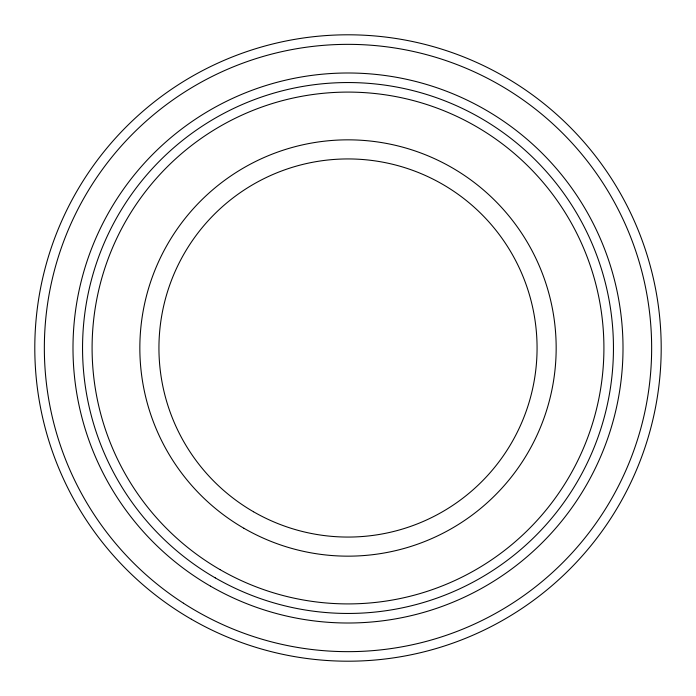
<?xml version="1.0" encoding="UTF-8"?>
<svg xmlns="http://www.w3.org/2000/svg" width="696" height="696" viewBox="0 0 696 696"><rect width="100%" height="100%" fill="white"/><g stroke="black" fill="none" stroke-linecap="round" stroke-linejoin="round"><path stroke-width="1.04" d="M215.273 577.889A265.454 265.454 0 0 0 613.454 348A265.454 265.454 0 0 0 215.273 118.111A265.454 265.454 0 0 0 215.273 577.889M253.466 511.734A189.068 189.068 0 0 0 537.068 348A189.068 189.068 0 0 0 253.466 184.266A189.068 189.068 0 0 0 253.466 511.734M243.922 528.273A208.165 208.165 0 0 0 556.165 348A208.165 208.165 0 0 0 243.922 167.727A208.165 208.165 0 0 0 243.922 528.273M191.4 619.24A313.2 313.2 0 0 0 661.2 348A313.2 313.2 0 0 0 191.4 76.76A313.2 313.2 0 0 0 191.4 619.24M183.457 603.206A303.647 303.647 0 0 0 651.282 362.903A303.647 303.647 0 0 0 209.261 77.9A303.647 303.647 0 0 0 183.457 603.206M210.496 586.163A275.007 275.007 0 0 0 623.007 348A275.007 275.007 0 0 0 210.496 109.838A275.007 275.007 0 0 0 210.496 586.163M220.049 569.624A255.91 255.91 0 0 0 603.91 348A255.91 255.91 0 0 0 220.049 126.376A255.91 255.91 0 0 0 220.049 569.624"/></g></svg>
